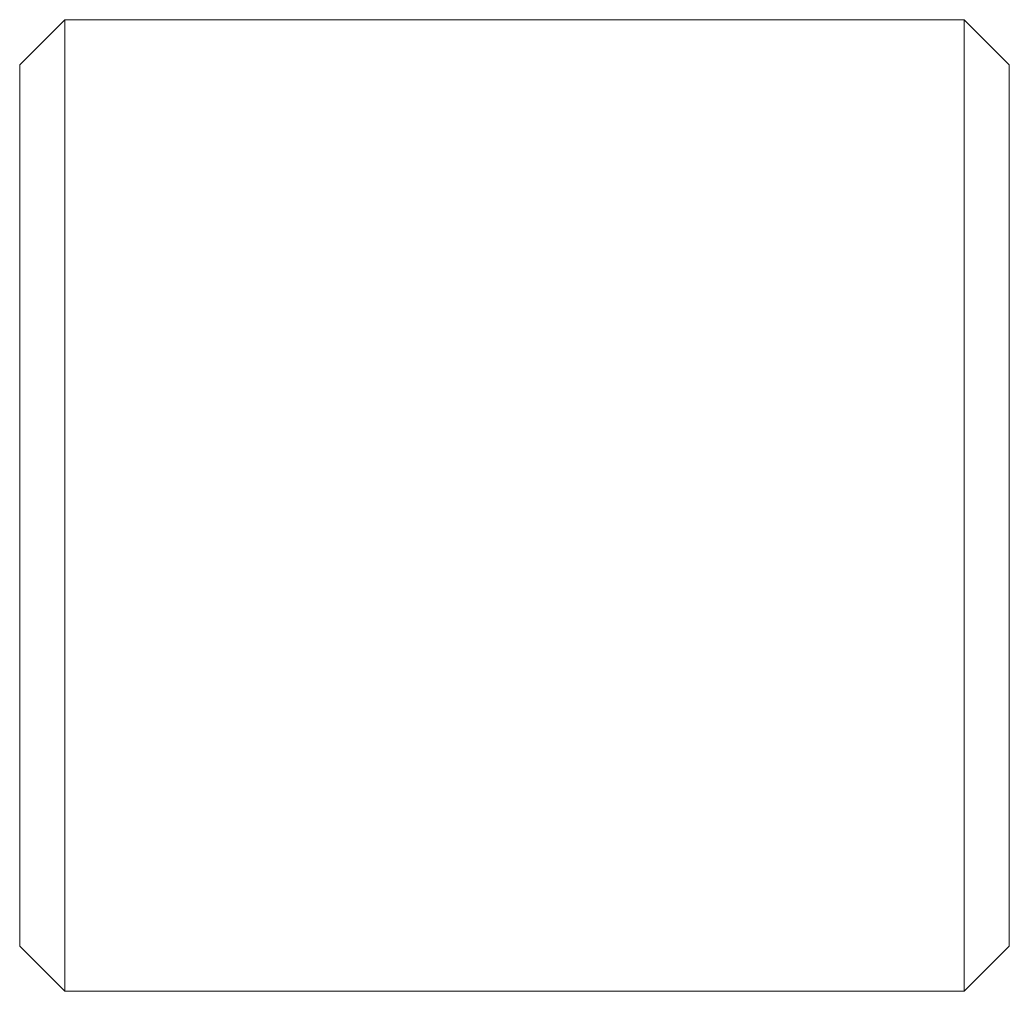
# Paper-space layout '_Top' of a CAD drawing. Header units: millimetres. Extents: x -5.5 to 5.5, y -5.4 to 5.4.
import ezdxf

# ---------------------------------------------------------------- set-up
doc = ezdxf.new("R2010")
doc.units = ezdxf.units.MM

psp = doc.layouts.new('_Top')

# ---------------------------------------------------------------- linework, layer by layer
at = {"color": 7, "linetype": 'Continuous', "lineweight": 15}
for p, q in [((-5, 5.4), (-5.5, 4.9)), ((5, 5.4), (-5, 5.4)), ((-5, 5.4), (-5, -5.4)), ((5.5, 4.9), (5, 5.4)), ((5, -5.4), (5, 5.4)), ((-5.5, -4.9), (-5.5, 4.9)), ((5.5, 4.9), (5.5, -4.9)), ((-5.5, -4.9), (-5, -5.4)), ((5, -5.4), (5.5, -4.9)), ((-5, -5.4), (5, -5.4))]:
    psp.add_line(p, q, dxfattribs=at)

doc.saveas('drawing.dxf')
